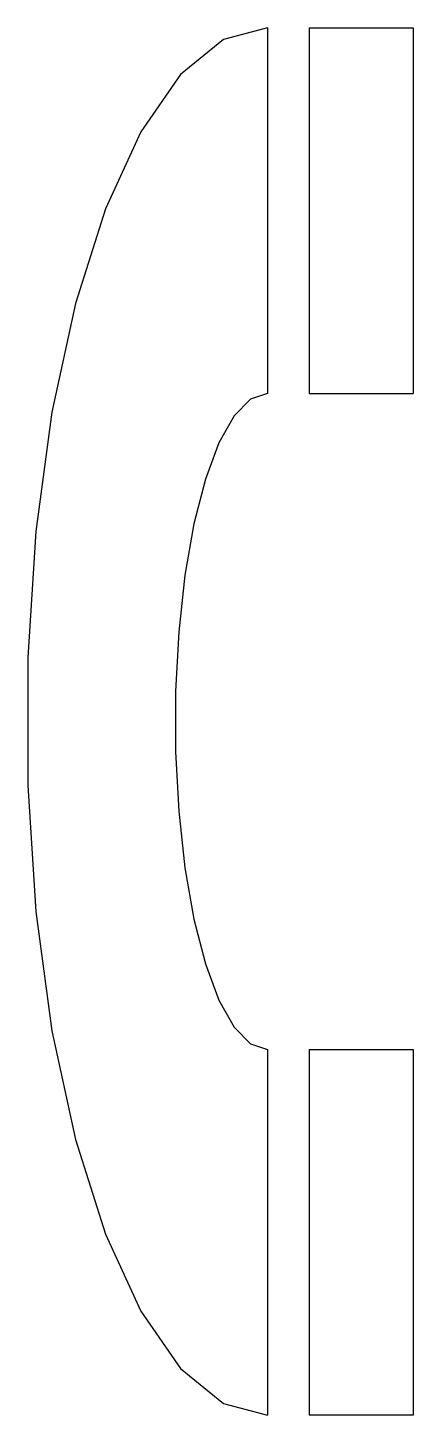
# Model space of a CAD drawing. Extents: x -0.35 to 0.21, y -1 to 1.
import ezdxf

# ---------------------------------------------------------------- set-up
doc = ezdxf.new("R2010")
doc.units = 0
doc.layers.get('0').update_dxf_attribs({"linetype": 'CONTINUOUS'})

msp = doc.modelspace()

# ---------------------------------------------------------------- linework, layer by layer
at = {"color": 0}
for p, q in [((0, 1), (0, 0.4726)), ((0.06, 1), (0.06, 0.4726)), ((0.06, 1), (0.21, 1)), ((0.21, 1), (0.21, 0.4726)), ((0.06, 0.4726), (0.21, 0.4726)), ((0, -0.4726), (0, -1)), ((0.06, -0.4726), (0.21, -0.4726)), ((0.06, -0.4726), (0.06, -1)), ((0.21, -0.4726), (0.21, -1)), ((0.21, -1), (0.06, -1))]:
    msp.add_line(p, q, dxfattribs=at)
at = {"color": 0, "flags": 128}
for points in [[(0, 1), (-0.0638, 0.983), (-0.1255, 0.9325), (-0.1829, 0.8502), (-0.234, 0.739), (-0.2772, 0.6026), (-0.311, 0.4457), (-0.3341, 0.2737), (-0.3459, 0.0923), (-0.3459, -0.0923), (-0.3341, -0.2737), (-0.311, -0.4457), (-0.2772, -0.6026), (-0.234, -0.739), (-0.1829, -0.8502), (-0.1255, -0.9325), (-0.0638, -0.983), (0, -1)], [(0, 0.4726), (-0.0245, 0.4646), (-0.0482, 0.4407), (-0.0702, 0.4018), (-0.0898, 0.3493), (-0.1064, 0.2848), (-0.1194, 0.2107), (-0.1282, 0.1293), (-0.1328, 0.0436), (-0.1328, -0.0436), (-0.1282, -0.1293), (-0.1194, -0.2107), (-0.1064, -0.2848), (-0.0898, -0.3493), (-0.0702, -0.4018), (-0.0482, -0.4407), (-0.0245, -0.4646), (0, -0.4726)]]:
    msp.add_lwpolyline(points, dxfattribs=at)

doc.saveas('drawing.dxf')
